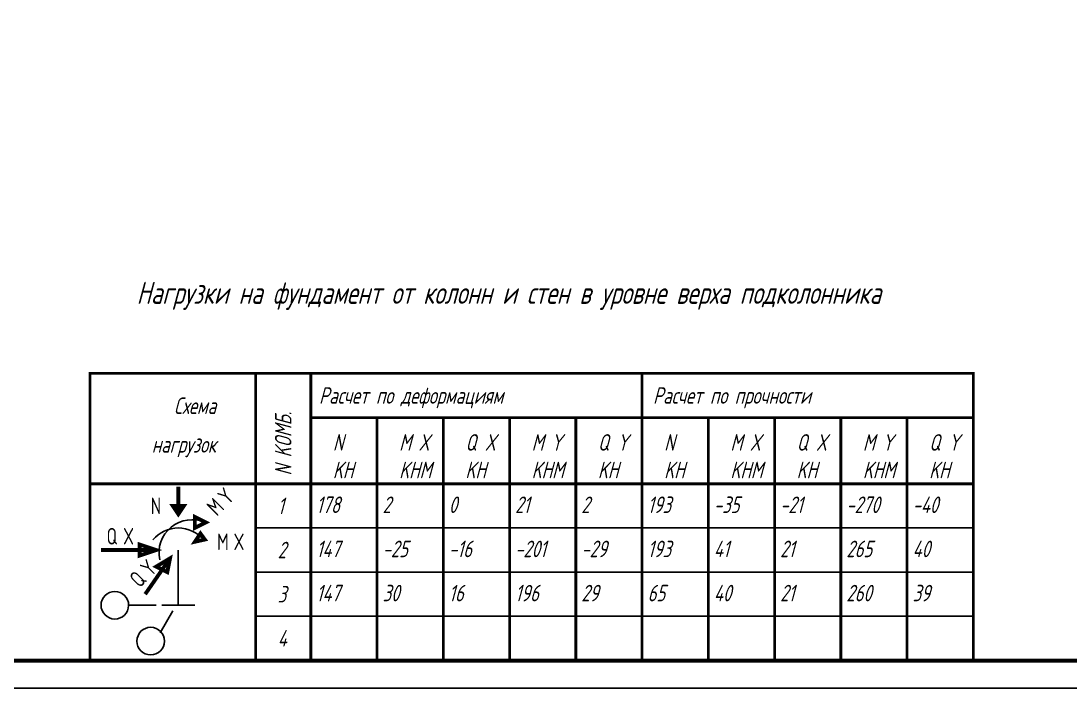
# Model space of a CAD drawing. Header units: millimetres. Extents: x 378573 to 379398, y 291798 to 292325.
# Drawn here: x 378777.6 to 378967.6, y 291798.1 to 291919 of the extents above; entities that cross this region are included whole.
import ezdxf

# ---------------------------------------------------------------- set-up
doc = ezdxf.new("R2010")
doc.units = ezdxf.units.MM
doc.layers.add('1', color=7, linetype='Continuous')
doc.layers.add('2', color=7, linetype='Continuous')
doc.layers.add('Обозначения', color=102, linetype='Continuous', lineweight=25)
doc.layers.add('Основная', color=134, linetype='Continuous', lineweight=60)
doc.styles.add('!Жартун', font='simplex.shx', dxfattribs={"width": 0.7, "oblique": 15, "height": 3})
doc.styles.get("Standard").update_dxf_attribs({"font": 'simplex.shx', "width": 0.7, "oblique": 15, "height": 3})

# ---------------------------------------------------------------- blocks, each defined once
blk = doc.blocks.new('*U102')
at = {"layer": 'Обозначения'}
blk.add_lwpolyline([(0, 0), (594, 0), (594, 420), (0, 420)], close=True, dxfattribs=at)
at = {"layer": 'Обозначения', "lineweight": 60}
blk.add_lwpolyline([(20, 5), (589, 5), (589, 415), (20, 415)], close=True, dxfattribs=at)

msp = doc.modelspace()

# ---------------------------------------------------------------- linework, layer by layer
at = {"color": 7}
for points in [[(378820.061, 291827.121), (378950.061, 291827.121)], [(378806.061, 291813.121), (378806.061, 291823.121)], [(378820.061, 291819.121), (378950.061, 291819.121)], [(378802.061, 291813.121), (378797.061, 291813.121)], [(378805.061, 291812.121), (378802.761, 291808.121)], [(378803.061, 291813.121), (378809.061, 291813.121)], [(378820.061, 291811.121), (378950.061, 291811.121)]]:
    msp.add_lwpolyline(points, dxfattribs=at)
for centre in [(378794.561, 291813.121), (378801.061, 291806.621)]:
    msp.add_arc(centre, 2.5, 0, 359.5, dxfattribs=at)
at = {"layer": '1', "color": 3, "const_width": 0.5}
for points in [[(378790.061, 291803.121), (378790.061, 291855.121), (378950.061, 291855.121), (378950.061, 291803.121), (378790.061, 291803.121)], [(378820.061, 291803.121), (378820.061, 291855.121)], [(378830.061, 291803.121), (378830.061, 291855.121)], [(378890.061, 291803.121), (378890.061, 291855.121)], [(378830.061, 291847.121), (378950.061, 291847.121)], [(378842.061, 291803.121), (378842.061, 291847.121)], [(378854.061, 291803.121), (378854.061, 291847.121)], [(378866.061, 291803.121), (378866.061, 291847.121)], [(378878.061, 291803.121), (378878.061, 291847.121)], [(378890.061, 291803.121), (378890.061, 291847.121)], [(378902.061, 291803.121), (378902.061, 291847.121)], [(378914.061, 291803.121), (378914.061, 291847.121)], [(378926.061, 291803.121), (378926.061, 291847.121)], [(378938.061, 291803.121), (378938.061, 291847.121)], [(378790.061, 291835.121), (378950.061, 291835.121)], [(378820.061, 291835.121), (378950.061, 291835.121)]]:
    msp.add_lwpolyline(points, dxfattribs=at)
at = {"layer": '2', "color": 4, "const_width": 0.7}
for points in [[(378806.061, 291834.621), (378806.061, 291829.621)], [(378805.061, 291831.121), (378807.061, 291831.121), (378806.061, 291829.621), (378805.061, 291831.121)], [(378809.061, 291829.121), (378811.061, 291828.121), (378809.061, 291827.121), (378809.061, 291829.121)], [(378810.061, 291826.121), (378810.861, 291825.021), (378809.061, 291824.621), (378810.061, 291826.121)], [(378799.061, 291822.121), (378799.061, 291824.121), (378802.061, 291823.121), (378799.061, 291822.121)], [(378792.061, 291823.121), (378802.061, 291823.121)], [(378804.561, 291821.621), (378800.061, 291815.121)], [(378802.061, 291820.121), (378804.561, 291821.621), (378804.061, 291819.121), (378802.061, 291820.121)]]:
    msp.add_lwpolyline(points, dxfattribs=at)
at = {"layer": '2', "color": 4}
for centre, start, end in [((378808.561, 291822.621), 67, 192), ((378806.061, 291821.121), 40, 140)]:
    msp.add_arc(centre, 6, start, end, dxfattribs=at)

# ---------------------------------------------------------------- block references
at = {"layer": 'Основная'}
msp.add_blockref('*U102', (378572.668, 291798.121), dxfattribs=at)

# ---------------------------------------------------------------- texts
at = {"color": 7, "style": '!Жартун', "oblique": 15, "width": 0.7}
for s, p in [('Pасчет по деформациям', (378831.561, 291849.621)), ('Pасчет по прочности', (378892.061, 291849.621)), ('N', (378834.061, 291841.121)), ('M', (378846.061, 291841.121)), ('X', (378849.561, 291841.121)), ('Q', (378858.061, 291841.121)), ('X', (378861.561, 291841.121)), ('M', (378870.061, 291841.121)), ('Y', (378873.561, 291841.121)), ('Q', (378882.061, 291841.121)), ('Y', (378885.561, 291841.121)), ('N', (378894.061, 291841.121)), ('M', (378906.061, 291841.121)), ('X', (378909.561, 291841.121)), ('Q', (378918.061, 291841.121)), ('X', (378921.561, 291841.121)), ('M', (378930.061, 291841.121)), ('Y', (378933.561, 291841.121)), ('Q', (378942.061, 291841.121)), ('Y', (378945.561, 291841.121)), ('KH ', (378834.061, 291836.121)), ('KHM', (378846.061, 291836.121)), ('KH ', (378858.061, 291836.121)), ('KHM', (378870.061, 291836.121)), ('KH ', (378882.061, 291836.121)), ('KH ', (378894.061, 291836.121)), ('KHM', (378906.061, 291836.121)), ('KH ', (378918.061, 291836.121)), ('KHM', (378930.061, 291836.121)), ('KH ', (378942.061, 291836.121)), ('1', (378824.061, 291829.621)), ('178', (378831.061, 291829.821)), ('2', (378843.061, 291829.821)), ('0', (378855.061, 291829.821)), ('21', (378867.061, 291829.821)), ('2', (378879.061, 291829.821)), ('193', (378891.061, 291829.821)), ('-35', (378903.061, 291829.821)), ('-21', (378915.061, 291829.821)), ('-270', (378927.061, 291829.821)), ('-40', (378939.061, 291829.821)), ('2', (378824.061, 291821.621)), ('147', (378831.061, 291821.821)), ('-25', (378843.061, 291821.821)), ('-16', (378855.061, 291821.821)), ('-201', (378867.061, 291821.821)), ('-29', (378879.061, 291821.821)), ('193', (378891.061, 291821.821)), ('41', (378903.061, 291821.821)), ('21', (378915.061, 291821.821)), ('265', (378927.061, 291821.821)), ('40', (378939.061, 291821.821)), ('3', (378824.061, 291813.621)), ('147', (378831.061, 291813.821)), ('30', (378843.061, 291813.821)), ('16', (378855.061, 291813.821)), ('196', (378867.061, 291813.821)), ('29', (378879.061, 291813.821)), ('65', (378891.061, 291813.821)), ('40', (378903.061, 291813.821)), ('21', (378915.061, 291813.821)), ('260', (378927.061, 291813.821)), ('39', (378939.061, 291813.821)), ('4', (378824.061, 291805.621))]:
    msp.add_text(s, height=3, dxfattribs=at).set_placement(p)
msp.add_text('N KOMБ.', height=3, rotation=90, dxfattribs=at).set_placement((378826.561, 291836.621))
at = {"color": 7, "width": 0.7}
for s, p in [('Y', (378815.061, 291831.121)), ('M', (378813.061, 291829.121)), ('Y', (378801.061, 291818.121)), ('Q', (378799.061, 291816.121))]:
    msp.add_text(s, height=3, rotation=45, dxfattribs=at).set_placement(p)
for s, p in [('N', (378801.061, 291829.621)), ('Q', (378793.061, 291824.121)), ('X', (378796.061, 291824.121)), ('M', (378813.061, 291823.121)), ('X', (378816.061, 291823.121))]:
    msp.add_text(s, height=3, dxfattribs=at).set_placement(p)
at = {"color": 7, "attachment_point": 3, "line_spacing_factor": 1.4, "style": '!Жартун'}
for s, insert, char_height, width in [('Нагрузки на фундамент от колонн и стен в уровне верха подколонника', (378933.317, 291871.723), 4, 130.00578), ('Cхема нагрузок', (378812.898, 291850.764), 3, 14.17437)]:
    msp.add_mtext(s, dxfattribs=dict(at, insert=insert, char_height=char_height, width=width))

doc.saveas('drawing.dxf')
